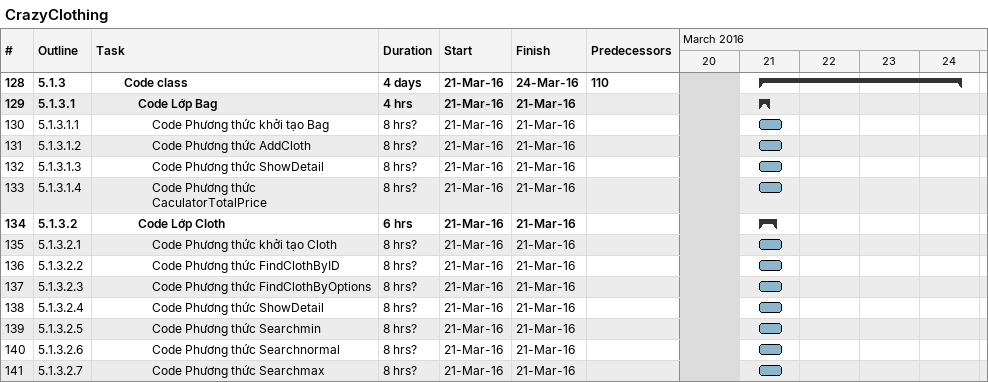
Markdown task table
CrazyClothing

| ID | WBS | Task | Duration | Start | Finish | Predecessors |
|---|---|---|---|---|---|---|
| 128 | 5.1.3 | **Code class** | 4d | 2016-03-21 | 2016-03-24 | 110 |
| 129 | 5.1.3.1 | **Code Lớp Bag** | 4h | 2016-03-21 | 2016-03-21 |  |
| 130 | 5.1.3.1.1 | Code Phương thức khởi tạo Bag | 8h? | 2016-03-21 | 2016-03-21 |  |
| 131 | 5.1.3.1.2 | Code Phương thức AddCloth | 8h? | 2016-03-21 | 2016-03-21 |  |
| 132 | 5.1.3.1.3 | Code Phương thức ShowDetail | 8h? | 2016-03-21 | 2016-03-21 |  |
| 133 | 5.1.3.1.4 | Code Phương thức CaculatorTotalPrice | 8h? | 2016-03-21 | 2016-03-21 |  |
| 134 | 5.1.3.2 | **Code Lớp Cloth** | 6h | 2016-03-21 | 2016-03-21 |  |
| 135 | 5.1.3.2.1 | Code Phương thức khởi tạo Cloth | 8h? | 2016-03-21 | 2016-03-21 |  |
| 136 | 5.1.3.2.2 | Code Phương thức FindClothByID | 8h? | 2016-03-21 | 2016-03-21 |  |
| 137 | 5.1.3.2.3 | Code Phương thức FindClothByOptions | 8h? | 2016-03-21 | 2016-03-21 |  |
| 138 | 5.1.3.2.4 | Code Phương thức ShowDetail | 8h? | 2016-03-21 | 2016-03-21 |  |
| 139 | 5.1.3.2.5 | Code Phương thức Searchmin | 8h? | 2016-03-21 | 2016-03-21 |  |
| 140 | 5.1.3.2.6 | Code Phương thức Searchnormal | 8h? | 2016-03-21 | 2016-03-21 |  |
| 141 | 5.1.3.2.7 | Code Phương thức Searchmax | 8h? | 2016-03-21 | 2016-03-21 |  |
